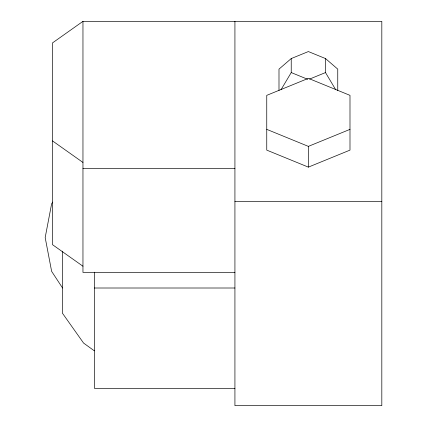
<?xml version="1.0" encoding="UTF-8"?>
<svg xmlns="http://www.w3.org/2000/svg" width="427" height="427" viewBox="0 0 427 427"><rect width="100%" height="100%" fill="white"/><g stroke="black" fill="none" stroke-linecap="round" stroke-linejoin="round"><path stroke-width="0.64" d="M281.03 89.707L291.23 72.569L291.23 58.563L308.369 51.56L325.507 58.563L337.752 69.126L337.752 90.471M52.724 202.099L51.63 203.764L45.182 237.561L51.63 271.353L62.582 288.028M291.23 58.563L278.991 69.126L278.991 90.471M234.925 21.35L234.925 405.65L381.818 405.65L381.818 21.35L82.961 21.35L52.526 42.892L52.526 244.687L82.961 266.229M309.596 79.07L325.507 72.569L325.507 58.563M266.752 129.365L308.369 146.376L349.991 129.365M308.369 167.128L349.991 150.123L349.991 95.354L308.369 78.344L266.752 95.354L266.752 150.123L308.369 167.128L308.369 146.376M82.961 168.638L234.925 168.638M234.925 201.56L381.818 201.56M234.925 272.41L82.961 272.41L82.961 21.35M94.399 288.006L234.925 288.006M234.925 388.324L94.399 388.324L94.399 272.186M291.23 72.569L307.76 79.321M52.526 140.91L82.961 162.452M94.362 350.845L83.575 343.068L62.321 313.028L62.321 251.193M325.507 72.569L335.707 89.707"/></g></svg>
